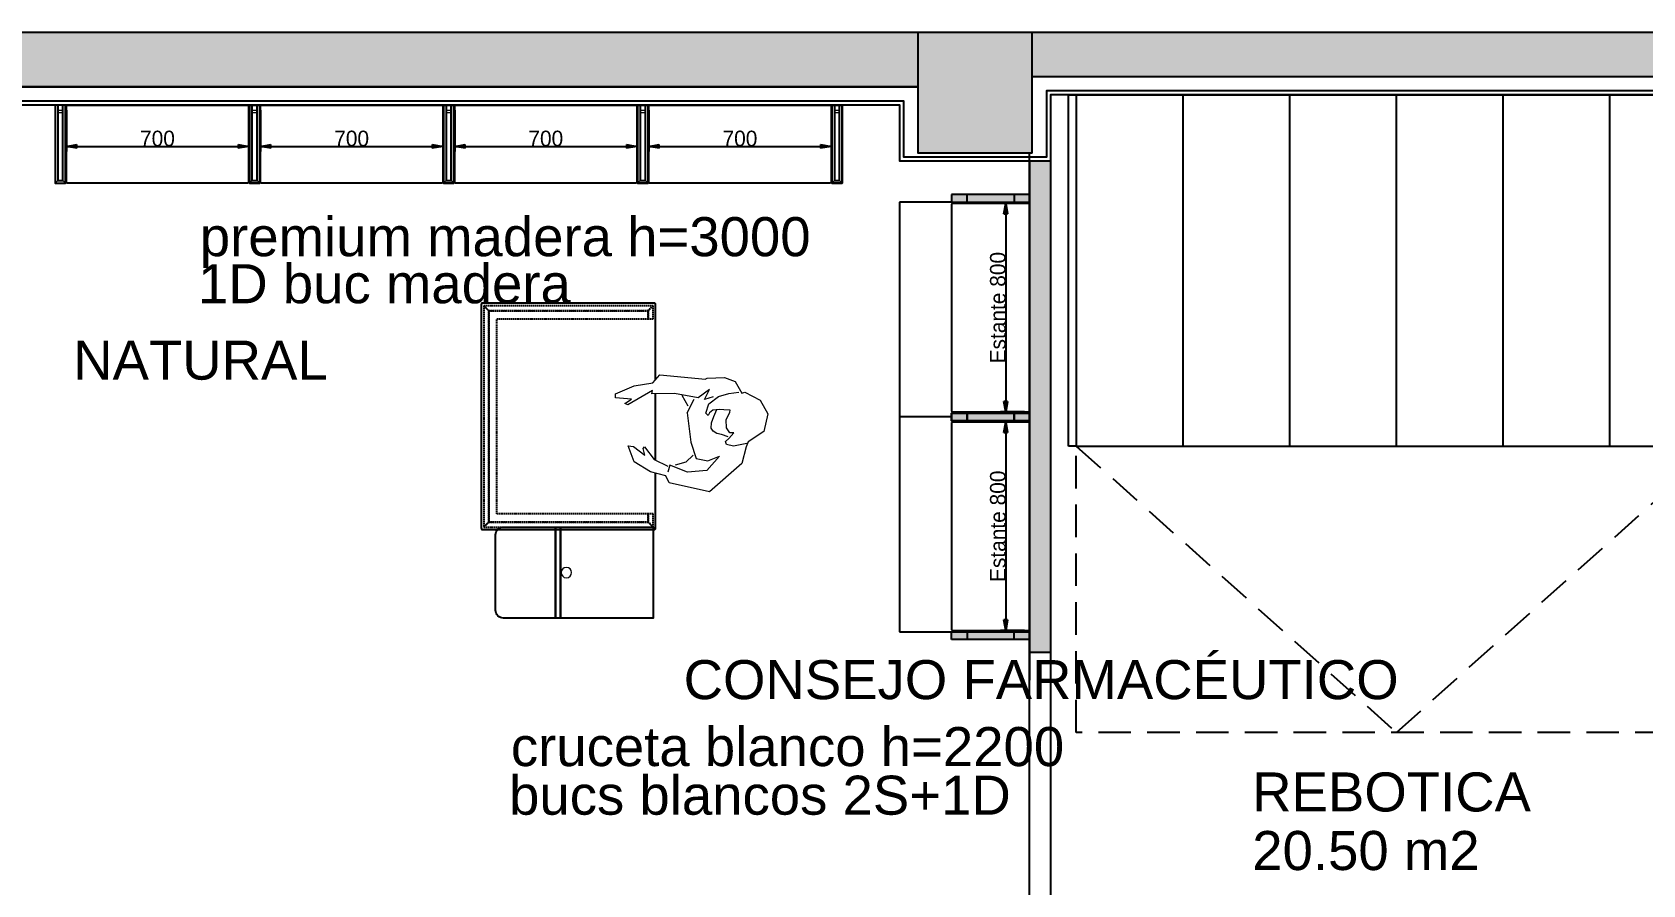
# Model space of a CAD drawing. Header units: millimetres. Extents: x 750 to 30081, y 716 to 7419.
# Drawn here: x 18404 to 24592, y 4143 to 7419 of the extents above; entities that cross this region are included whole.
import ezdxf

# ---------------------------------------------------------------- set-up
doc = ezdxf.new("R2010")
doc.units = ezdxf.units.MM
doc.set_wipeout_variables(frame=1)
for name, pattern in [('CONTINUA', [0]), ('Discontinua JB', [0.75, 0.5, -0.25]), ('HIDDEN', [0.375, 0.25, -0.125])]:
    doc.linetypes.add(name, pattern=pattern)
doc.layers.add('7- Kubic Expo Metálica', color=7, linetype='Continuous', true_color=0x9da3a6)
for name, color, linetype in [('AREA', 1, 'Continuous'), ('Cotas bloques dinámicos PM espacio', 7, 'Continuous'), ('Linea Capa Color 0000 JB', 7, 'Continuous'), ('Linea Capa Color 0140 Blau Vidre JB', 140, 'Continuous'), ('MUEBLES', 7, 'Continuous'), ('MURO', 2, 'Continuous'), ('RELLENO', 164, 'CONTINUA')]:
    doc.layers.add(name, color=color, linetype=linetype)
doc.layers.add('AREA PERIMETRO', color=3, linetype='Continuous', plot=False)
doc.layers.add('CONCEP 2D', color=255, linetype='Continuous', lineweight=15)
doc.styles.add('Jordi Ava', font='')
doc.styles.add('STYLE1', font='Arial.ttf', dxfattribs={"width": 0.75})
doc.styles.get('Jordi Ava').set_extended_font_data('AvantGarde Md BT')
doc.dimstyles.new('Jordi Ava 2015', dxfattribs={"dimtxt": 60, "dimasz": 40, "dimexe": 20, "dimexo": 20, "dimgap": 0.09, "dimtad": 1, "dimdec": 0, "dimzin": 0, "dimdsep": 46, "dimtxsty": 'Jordi Ava', "dimblk": 'CLOSED', "dimcen": 1.5, "dimclrd": 7, "dimclre": 7, "dimclrt": 256, "dimadec": 0, "dimazin": 0, "dimtfac": 0.05, "dimtdec": 0, "dimtofl": 0, "dimtmove": 0, "dimatfit": 3, "dimldrblk": 'CLOSED', "dimfxl": 90, "dimtolj": 1, "dimtzin": 0, "dimlwd": -1, "dimlwe": -1, "dimarcsym": 0})

# ---------------------------------------------------------------- blocks, each defined once
blk = doc.blocks.new('A$C8a94496d')
at = {"layer": 'MUEBLES', "ltscale": 0.5}
for p, q in [((1.1, 2.49), (1.1, 0.03)), ((2.45, 2.49), (2.45, 0.03)), ((1.1, 2.08), (2.45, 2.08)), ((1.1, 1.67), (2.45, 1.67)), ((1.1, 1.26), (2.45, 1.26)), ((1.1, 0.85), (2.45, 0.85)), ((1.1, 0.44), (2.45, 0.44))]:
    blk.add_line(p, q, dxfattribs=at)
at = {"layer": 'MUEBLES', "color": 5, "linetype": 'HIDDEN', "ltscale": 0.5}
for points in [[(1.1, 0.03), (0, 0.03), (0, 2.49), (1.1, 2.49), (1.1, 2.49)], [(1.1, 2.49), (0, 1.26), (1.1, 0.03)]]:
    blk.add_lwpolyline(points, dxfattribs=at)
at = {"layer": 'MUEBLES', "ltscale": 0.5}
for points in [[(1.1, 2.52), (2.45, 2.52), (2.45, 2.49), (1.1, 2.49)], [(1.1, 0.03), (2.45, 0.03), (2.45, 0), (1.1, 0)]]:
    blk.add_lwpolyline(points, close=True, dxfattribs=at)
blk = doc.blocks.new('Planta Expo Kubic JB')
at = {"layer": '7- Kubic Expo Metálica', "color": 7}
blk.add_lwpolyline([(348, 577, 0.414214), (318, 607), (28, 607, 0.414214), (-2, 577), (-2, 377), (348, 377)], format="xyb", close=True, dxfattribs=at)
for points in [[(-2, 357), (348, 357), (348, 377), (-2, 377)], [(348, 357), (-2, 357), (-2, 2), (348, 2)]]:
    blk.add_lwpolyline(points, close=True, dxfattribs=at)
at = {"layer": '7- Kubic Expo Metálica', "color": 7, "lineweight": 13, "ltscale": 10}
blk.add_circle((173, 335), 20, dxfattribs=at)
blk = doc.blocks.new('NM98')
blk.add_wipeout([(80360.4, 32189.4), (80423.7, 32204.8), (80470.9, 32261.6), (80493.8, 32318.7), (80521.4, 32327.9), (80577.1, 32476.3), (80485, 32614.1), (80423.2, 32638.3), (80405.8, 32648.3), (80373.8, 32713.4), (80309.4, 32737.8), (80253.3, 32715.8), (80215.1, 32661), (80217.2, 32649.4), (80169.1, 32629.9), (80148.4, 32591.5), (80142.4, 32524.4), (80144.9, 32517.4), (80106.2, 32346.3), (80132.9, 32315.1), (80135.1, 32243.3), (80155.5, 32167.5), (80171.3, 32166.3), (80184, 32226.2), (80197.7, 32198.6), (80203.8, 32208.7), (80161.6, 32310.1), (80174.6, 32306.4), (80184.1, 32393), (80192.7, 32419.6), (80248.5, 32442.2), (80264.8, 32431.2), (80377.8, 32429.8), (80424.3, 32439.4), (80451.2, 32401.4), (80458.9, 32345.8), (80455.3, 32339.3), (80461, 32336.8), (80424.9, 32282.2), (80372.7, 32251), (80377.5, 32245.3), (80404.2, 32248.1), (80365.9, 32209.3)]).dxf.layer = 'CONCEP 2D'
at = {"layer": 'CONCEP 2D'}
for p, q in [((80253.3, 32715.8), (80309.4, 32737.8)), ((80309.4, 32737.8), (80373.8, 32713.4)), ((80215.1, 32661), (80253.3, 32715.8)), ((80373.8, 32713.4), (80405.8, 32648.3)), ((80148.4, 32591.5), (80169.1, 32629.9)), ((80169.1, 32629.9), (80217.2, 32649.4)), ((80212.3, 32599.1), (80212.3, 32638.7)), ((80217.2, 32649.4), (80215.1, 32661)), ((80405.8, 32648.3), (80423.2, 32638.3)), ((80410.8, 32642.9), (80414.9, 32590.4)), ((80423.2, 32638.3), (80485, 32614.1)), ((80485, 32614.1), (80577.1, 32476.3)), ((80142.4, 32524.4), (80148.4, 32591.5)), ((80218.2, 32559.3), (80212.3, 32599.1)), ((80240.8, 32518.3), (80218.2, 32559.3)), ((80268.2, 32554.6), (80267.2, 32530.1)), ((80270.8, 32572.4), (80268.2, 32554.6)), ((80275.6, 32596.4), (80270.8, 32572.4)), ((80283, 32594), (80275.6, 32596.4)), ((80310.2, 32575.7), (80283, 32594)), ((80341.1, 32573.8), (80310.2, 32575.7)), ((80362, 32583.8), (80341.1, 32573.8)), ((80363.7, 32551.1), (80358.6, 32533.7)), ((80364.2, 32599), (80362, 32583.8)), ((80376.3, 32575.2), (80363.7, 32551.1)), ((80383, 32576.8), (80364.2, 32599)), ((80392.6, 32562.5), (80383, 32576.8)), ((80404.6, 32564.6), (80392.6, 32562.5)), ((80414.9, 32590.4), (80404.6, 32564.6)), ((80106.2, 32346.3), (80139.1, 32492.1)), ((80139.1, 32492.1), (80144.9, 32517.4)), ((80144.9, 32517.4), (80142.4, 32524.4)), ((80222.1, 32503.9), (80186.9, 32527.9)), ((80186.9, 32527.9), (80212.3, 32480.8)), ((80217, 32538.8), (80222.1, 32503.9)), ((80274.8, 32501.7), (80240.8, 32518.3)), ((80291.9, 32530.4), (80266.9, 32545.7)), ((80267.2, 32530.1), (80275.5, 32515.9)), ((80285, 32509.3), (80274.8, 32501.7)), ((80275.5, 32515.9), (80285, 32509.3)), ((80315, 32519.2), (80291.9, 32530.4)), ((80335.1, 32515), (80315, 32519.2)), ((80347.7, 32521), (80335.1, 32515)), ((80358.6, 32533.7), (80347.7, 32521)), ((80457.7, 32486.1), (80445.7, 32533.1)), ((80445.7, 32533.1), (80494.2, 32477)), ((80212.3, 32480.8), (80184.1, 32393)), ((80239.7, 32438.6), (80196, 32421)), ((80264.8, 32431.2), (80216, 32464.3)), ((80264.8, 32431.2), (80377.8, 32429.8)), ((80377.8, 32429.8), (80442.4, 32443.1)), ((80428.7, 32433.2), (80451.2, 32401.4)), ((80442.4, 32443.1), (80457.7, 32486.1)), ((80494.2, 32477), (80490.8, 32402.1)), ((80577.1, 32476.3), (80521.4, 32327.9)), ((80184.1, 32393), (80174.6, 32306.4)), ((80451.2, 32401.4), (80457.2, 32358.5)), ((80490.8, 32402.1), (80455.3, 32339.3)), ((80132.9, 32315.1), (80106.2, 32346.3)), ((80135.1, 32243.3), (80132.9, 32315.1)), ((80174.6, 32306.4), (80161.6, 32310.1)), ((80161.6, 32310.1), (80203.8, 32208.7)), ((80424.9, 32282.2), (80457, 32330.7)), ((80455.3, 32339.3), (80480.1, 32328.2)), ((80493.8, 32318.7), (80470.9, 32261.6)), ((80521.4, 32327.9), (80493.8, 32318.7)), ((80155.5, 32167.5), (80135.1, 32243.3)), ((80365.9, 32209.3), (80404.2, 32248.1)), ((80372.7, 32251), (80424.9, 32282.2)), ((80377.5, 32245.3), (80372.7, 32251)), ((80404.2, 32248.1), (80377.5, 32245.3)), ((80470.9, 32261.6), (80423.7, 32204.8)), ((80184, 32226.2), (80171.3, 32166.3)), ((80197.7, 32198.6), (80184, 32226.2)), ((80203.8, 32208.7), (80197.7, 32198.6)), ((80360.4, 32189.4), (80365.9, 32209.3)), ((80423.7, 32204.8), (80360.4, 32189.4)), ((80171.3, 32166.3), (80155.5, 32167.5))]:
    blk.add_line(p, q, dxfattribs=at)
blk = doc.blocks.new('_Closed')
at = {"color": 0, "linetype": 'ByBlock', "lineweight": -2}
for p, q in [((-1, 0.17), (0, 0)), ((-1, 0.17), (-1, -0.17)), ((0, 0), (-1, -0.17)), ((0, 0), (-1, 0))]:
    blk.add_line(p, q, dxfattribs=at)
blk = doc.blocks.new('*D84')
at = {"layer": 'Cotas bloques dinámicos PM espacio', "color": 7, "transparency": 16777216}
for p, q in [((18535.3, 7118.8), (18535.3, 6960)), ((19235.3, 7118.8), (19235.3, 6960)), ((18575.3, 6980), (19195.3, 6980))]:
    blk.add_line(p, q, dxfattribs=at)
at = {"layer": 'Defpoints', "color": 0, "transparency": 16777216}
for p in [(18535.3, 7138.8), (19235.3, 7138.8), (19235.3, 6980)]:
    blk.add_point(p, dxfattribs=at)
at = {"layer": 'Cotas bloques dinámicos PM espacio', "color": 7, "transparency": 16777216, "xscale": 40, "yscale": 40, "zscale": 40, "rotation": 180}
blk.add_blockref('_Closed', (18535.3, 6980), dxfattribs=at)
at = {"layer": 'Cotas bloques dinámicos PM espacio', "color": 7, "transparency": 16777216, "xscale": 40, "yscale": 40, "zscale": 40}
blk.add_blockref('_Closed', (19235.3, 6980), dxfattribs=at)
at = {"layer": 'Cotas bloques dinámicos PM espacio', "transparency": 16777216, "insert": (18885.3, 7010.1), "char_height": 60, "attachment_point": 5, "style": 'Jordi Ava'}
blk.add_mtext('\\A1;700', dxfattribs=at)
blk = doc.blocks.new('*D85')
at = {"layer": 'Cotas bloques dinámicos PM espacio', "color": 7, "transparency": 16777216}
for p, q in [((19281.3, 7118.8), (19281.3, 6960)), ((19981.3, 7118.8), (19981.3, 6960)), ((19321.3, 6980), (19941.3, 6980))]:
    blk.add_line(p, q, dxfattribs=at)
at = {"layer": 'Defpoints', "color": 0, "transparency": 16777216}
for p in [(19281.3, 7138.8), (19981.3, 7138.8), (19981.3, 6980)]:
    blk.add_point(p, dxfattribs=at)
at = {"layer": 'Cotas bloques dinámicos PM espacio', "color": 7, "transparency": 16777216, "xscale": 40, "yscale": 40, "zscale": 40, "rotation": 180}
blk.add_blockref('_Closed', (19281.3, 6980), dxfattribs=at)
at = {"layer": 'Cotas bloques dinámicos PM espacio', "color": 7, "transparency": 16777216, "xscale": 40, "yscale": 40, "zscale": 40}
blk.add_blockref('_Closed', (19981.3, 6980), dxfattribs=at)
at = {"layer": 'Cotas bloques dinámicos PM espacio', "transparency": 16777216, "insert": (19631.3, 7010.1), "char_height": 60, "attachment_point": 5, "style": 'Jordi Ava'}
blk.add_mtext('\\A1;700', dxfattribs=at)
blk = doc.blocks.new('*D86')
at = {"layer": 'Cotas bloques dinámicos PM espacio', "color": 7, "transparency": 16777216}
for p, q in [((20027.3, 7118.8), (20027.3, 6960)), ((20727.3, 7118.8), (20727.3, 6960)), ((20067.3, 6980), (20687.3, 6980))]:
    blk.add_line(p, q, dxfattribs=at)
at = {"layer": 'Defpoints', "color": 0, "transparency": 16777216}
for p in [(20027.3, 7138.8), (20727.3, 7138.8), (20727.3, 6980)]:
    blk.add_point(p, dxfattribs=at)
at = {"layer": 'Cotas bloques dinámicos PM espacio', "color": 7, "transparency": 16777216, "xscale": 40, "yscale": 40, "zscale": 40, "rotation": 180}
blk.add_blockref('_Closed', (20027.3, 6980), dxfattribs=at)
at = {"layer": 'Cotas bloques dinámicos PM espacio', "color": 7, "transparency": 16777216, "xscale": 40, "yscale": 40, "zscale": 40}
blk.add_blockref('_Closed', (20727.3, 6980), dxfattribs=at)
at = {"layer": 'Cotas bloques dinámicos PM espacio', "transparency": 16777216, "insert": (20377.3, 7010.1), "char_height": 60, "attachment_point": 5, "style": 'Jordi Ava'}
blk.add_mtext('\\A1;700', dxfattribs=at)
blk = doc.blocks.new('*D87')
at = {"layer": 'Cotas bloques dinámicos PM espacio', "color": 7, "transparency": 16777216}
for p, q in [((20773.3, 7118.8), (20773.3, 6960)), ((21473.3, 7118.8), (21473.3, 6960)), ((20813.3, 6980), (21433.3, 6980))]:
    blk.add_line(p, q, dxfattribs=at)
at = {"layer": 'Defpoints', "color": 0, "transparency": 16777216}
for p in [(20773.3, 7138.8), (21473.3, 7138.8), (21473.3, 6980)]:
    blk.add_point(p, dxfattribs=at)
at = {"layer": 'Cotas bloques dinámicos PM espacio', "color": 7, "transparency": 16777216, "xscale": 40, "yscale": 40, "zscale": 40, "rotation": 180}
blk.add_blockref('_Closed', (20773.3, 6980), dxfattribs=at)
at = {"layer": 'Cotas bloques dinámicos PM espacio', "color": 7, "transparency": 16777216, "xscale": 40, "yscale": 40, "zscale": 40}
blk.add_blockref('_Closed', (21473.3, 6980), dxfattribs=at)
at = {"layer": 'Cotas bloques dinámicos PM espacio', "transparency": 16777216, "insert": (21123.3, 7010.1), "char_height": 60, "attachment_point": 5, "style": 'Jordi Ava'}
blk.add_mtext('\\A1;700', dxfattribs=at)
blk = doc.blocks.new('*D79')
at = {"layer": 'Cotas bloques dinámicos PM espacio', "color": 7, "ltscale": 10, "transparency": 16777216}
for p, q in [((22215.6, 6760.6), (22124.5, 6760.6)), ((22144.5, 6720.6), (22144.5, 6000.6)), ((22216.3, 5960.6), (22124.5, 5960.6))]:
    blk.add_line(p, q, dxfattribs=at)
at = {"layer": 'Defpoints', "color": 0, "ltscale": 10, "transparency": 16777216}
for p in [(22235.6, 6760.6), (22144.5, 5960.6), (22236.3, 5960.6)]:
    blk.add_point(p, dxfattribs=at)
at = {"layer": 'Cotas bloques dinámicos PM espacio', "color": 7, "ltscale": 10, "transparency": 16777216, "xscale": 40, "yscale": 40, "zscale": 40}
for p, rotation in [((22144.5, 6760.6), 90), ((22144.5, 5960.6), 270)]:
    blk.add_blockref('_Closed', p, dxfattribs=dict(at, rotation=rotation))
at = {"layer": 'Cotas bloques dinámicos PM espacio', "color": 140, "ltscale": 10, "transparency": 16777216, "insert": (22114.4, 6360.6), "char_height": 60, "attachment_point": 5, "rotation": 90, "style": 'Jordi Ava'}
blk.add_mtext('\\A1;Estante 800', dxfattribs=at)
blk = doc.blocks.new('*D80')
at = {"layer": 'Cotas bloques dinámicos PM espacio', "color": 7, "ltscale": 10, "transparency": 16777216}
for p, q in [((22215.6, 5920.6), (22124.5, 5920.6)), ((22144.5, 5880.6), (22144.5, 5160.6)), ((22216.3, 5120.6), (22124.5, 5120.6))]:
    blk.add_line(p, q, dxfattribs=at)
at = {"layer": 'Defpoints', "color": 0, "ltscale": 10, "transparency": 16777216}
for p in [(22235.6, 5920.6), (22144.5, 5120.6), (22236.3, 5120.6)]:
    blk.add_point(p, dxfattribs=at)
at = {"layer": 'Cotas bloques dinámicos PM espacio', "color": 7, "ltscale": 10, "transparency": 16777216, "xscale": 40, "yscale": 40, "zscale": 40}
for p, rotation in [((22144.5, 5920.6), 90), ((22144.5, 5120.6), 270)]:
    blk.add_blockref('_Closed', p, dxfattribs=dict(at, rotation=rotation))
at = {"layer": 'Cotas bloques dinámicos PM espacio', "color": 140, "ltscale": 10, "transparency": 16777216, "insert": (22114.4, 5520.6), "char_height": 60, "attachment_point": 5, "rotation": 90, "style": 'Jordi Ava'}
blk.add_mtext('\\A1;Estante 800', dxfattribs=at)

msp = doc.modelspace()

# ---------------------------------------------------------------- hatches: boundary and pattern name
at = {"layer": 'Linea Capa Color 0000 JB', "ltscale": 10}
h = msp.add_hatch(color=256, dxfattribs=at)
h.set_gradient(color1=(214, 214, 214), color2=(214, 214, 214), tint=1)
h.paths.add_polyline_path([(21936.3, 6795.5), (21936.3, 6765.5), (22236.3, 6765.5), (22236.3, 6795.5)])
h.paths.add_polyline_path([(21936.3, 5925.6), (21936.3, 5955.6), (22236.3, 5955.6), (22236.3, 5925.6)])
h = msp.add_hatch(color=256, dxfattribs=at)
h.set_gradient(color1=(214, 214, 214), color2=(214, 214, 214), tint=1)
h.paths.add_polyline_path([(21936.3, 5955.6), (21936.3, 5925.6), (22236.3, 5925.6), (22236.3, 5955.6)])
h.paths.add_polyline_path([(21936.3, 5085.6), (21936.3, 5115.6), (22236.3, 5115.6), (22236.3, 5085.6)])
at = {"layer": 'RELLENO', "ltscale": 0.5}
h = msp.add_hatch(color=256, dxfattribs=at)
h.dxf.hatch_style = 1
h.paths.add_polyline_path([(6412.7, 7178.8), (10467.8, 7178.8), (10467.8, 6708.8), (11067.8, 6708.8), (11067.8, 7178.8), (14747.8, 7178.8), (14747.8, 7418.8), (5767.9, 7418.8), (1261.9, 6991.2), (1261.9, 6725.3), (815.6, 6725.3), (800.9, 5416.1), (1801, 5415.3), (1815.9, 6816.3), (5722.7, 7161.1), (5722.7, 6678.8), (6412.7, 6678.8)])
h.paths.add_polyline_path([(15337.8, 7008.8), (15337.8, 7418.8), (14747.8, 7418.8), (14747.8, 7008.8)])
h.paths.add_polyline_path([(15337.8, 7418.8), (15337.8, 7188.8), (17837.8, 7188.8), (17837.8, 7418.8)])
h.paths.add_polyline_path([(18262.8, 7418.8), (17837.8, 7418.8), (17837.8, 7018.8), (18262.8, 7018.8)])
h.paths.add_polyline_path([(18262.8, 7418.8), (18262.8, 7208.8), (21807.8, 7208.8), (21807.8, 7418.8)])
h.paths.add_polyline_path([(21807.8, 7418.8), (21807.8, 6953.8), (22246.3, 6953.8), (22246.3, 7418.8)])
h.paths.add_polyline_path([(25772.8, 7248.8), (25772.8, 7418.8), (22246.3, 7418.8), (22246.3, 7248.8)])
h.paths.add_polyline_path([(26372.8, 7418.8), (25772.8, 7418.8), (25772.8, 6953.8), (26372.8, 6953.8)])
h.paths.add_polyline_path([(26372.8, 7418.8), (26372.8, 7228.8), (28334.2, 7228.8), (28422, 5958.8), (28722.7, 5958.8), (28621.7, 7418.8)])
h.paths.add_polyline_path([(28787.1, 5028.8), (28486.3, 5028.8), (28519.2, 4553.7), (28818.8, 4570.2)])
h = msp.add_hatch(color=256, dxfattribs=at)
h.dxf.hatch_style = 1
h.paths.add_polyline_path([(22316.3, 6923.8), (22236.3, 6923.8), (22236.3, 5037.2), (22316.3, 5037.2)])
h.paths.add_polyline_path([(22236.3, 1438.8), (22316.3, 1438.8), (22316.3, 4088.7), (22236.3, 4088.7)])

# ---------------------------------------------------------------- linework, layer by layer
at = {"linetype": 'Discontinua JB', "ltscale": 10}
msp.add_lwpolyline([(20158.3, 5536.8), (20139.3, 5517.8), (20789.3, 5517.8), (20770.3, 5536.8)], close=True, dxfattribs=at)
at = {"layer": 'AREA PERIMETRO', "ltscale": 0.5}
for p, q in [((21936.3, 6765.5), (21736.3, 6765.5)), ((21736.3, 6765.5), (21736.3, 5115.6)), ((21936.3, 5940.6), (21736.3, 5940.6)), ((21736.3, 5115.6), (21936.3, 5115.6))]:
    msp.add_line(p, q, dxfattribs=at)
msp.add_lwpolyline([(22316.3, 7178.8), (22316.3, 1208.8), (25757.8, 1208.8), (25757.8, 4928.8), (25670.2, 4928.8), (25670.2, 7178.8)], close=True, dxfattribs=at)
at = {"layer": 'Cotas bloques dinámicos PM espacio', "lineweight": 13, "ltscale": 10}
for p, q in [((18502.3, 6848.8), (18492.3, 6838.8)), ((18522.3, 6848.8), (18532.3, 6838.8)), ((19248.3, 6848.8), (19238.3, 6838.8)), ((19248.3, 6848.8), (19238.3, 6838.8)), ((19268.3, 6848.8), (19278.3, 6838.8)), ((19268.3, 6848.8), (19278.3, 6838.8)), ((19994.3, 6848.8), (19984.3, 6838.8)), ((19994.3, 6848.8), (19984.3, 6838.8)), ((20014.3, 6848.8), (20024.3, 6838.8)), ((20014.3, 6848.8), (20024.3, 6838.8)), ((20740.3, 6848.8), (20730.3, 6838.8)), ((20740.3, 6848.8), (20730.3, 6838.8)), ((20760.3, 6848.8), (20770.3, 6838.8)), ((20760.3, 6848.8), (20770.3, 6838.8)), ((21486.3, 6848.8), (21476.3, 6838.8)), ((21506.3, 6848.8), (21516.3, 6838.8))]:
    msp.add_line(p, q, dxfattribs=at)
for points in [[(18502.3, 7118.8), (18522.3, 7118.8), (18522.3, 7138.8), (18502.3, 7138.8)], [(18502.3, 7118.8), (18522.3, 7118.8), (18522.3, 7108.8), (18502.3, 7108.8)], [(19248.3, 7118.8), (19268.3, 7118.8), (19268.3, 7138.8), (19248.3, 7138.8)], [(19248.3, 7118.8), (19268.3, 7118.8), (19268.3, 7138.8), (19248.3, 7138.8)], [(19248.3, 7118.8), (19268.3, 7118.8), (19268.3, 7108.8), (19248.3, 7108.8)], [(19248.3, 7118.8), (19268.3, 7118.8), (19268.3, 7108.8), (19248.3, 7108.8)], [(19994.3, 7118.8), (20014.3, 7118.8), (20014.3, 7138.8), (19994.3, 7138.8)], [(19994.3, 7118.8), (20014.3, 7118.8), (20014.3, 7138.8), (19994.3, 7138.8)], [(19994.3, 7118.8), (20014.3, 7118.8), (20014.3, 7108.8), (19994.3, 7108.8)], [(19994.3, 7118.8), (20014.3, 7118.8), (20014.3, 7108.8), (19994.3, 7108.8)], [(20740.3, 7118.8), (20760.3, 7118.8), (20760.3, 7138.8), (20740.3, 7138.8)], [(20740.3, 7118.8), (20760.3, 7118.8), (20760.3, 7138.8), (20740.3, 7138.8)], [(20740.3, 7118.8), (20760.3, 7118.8), (20760.3, 7108.8), (20740.3, 7108.8)], [(20740.3, 7118.8), (20760.3, 7118.8), (20760.3, 7108.8), (20740.3, 7108.8)], [(21486.3, 7118.8), (21506.3, 7118.8), (21506.3, 7138.8), (21486.3, 7138.8)], [(21486.3, 7118.8), (21506.3, 7118.8), (21506.3, 7108.8), (21486.3, 7108.8)]]:
    msp.add_lwpolyline(points, close=True, dxfattribs=at)
at = {"layer": 'Linea Capa Color 0000 JB'}
for points in [[(18492.3, 7138.8), (18492.3, 6838.8), (18532.3, 6838.8), (18532.3, 7138.8), (18492.3, 7138.8)], [(18492.3, 7138.8), (18492.3, 6838.8), (18532.3, 6838.8), (18532.3, 7138.8), (18492.3, 7138.8)], [(19278.3, 7138.8), (19278.3, 6838.8), (19238.3, 6838.8), (19238.3, 7138.8), (19278.3, 7138.8)], [(19238.3, 7138.8), (19238.3, 6838.8), (19278.3, 6838.8), (19278.3, 7138.8), (19238.3, 7138.8)], [(19238.3, 7138.8), (19238.3, 6838.8), (19278.3, 6838.8), (19278.3, 7138.8), (19238.3, 7138.8)], [(19238.3, 7138.8), (19238.3, 6838.8), (19278.3, 6838.8), (19278.3, 7138.8), (19238.3, 7138.8)], [(20024.3, 7138.8), (20024.3, 6838.8), (19984.3, 6838.8), (19984.3, 7138.8), (20024.3, 7138.8)], [(19984.3, 7138.8), (19984.3, 6838.8), (20024.3, 6838.8), (20024.3, 7138.8), (19984.3, 7138.8)], [(19984.3, 7138.8), (19984.3, 6838.8), (20024.3, 6838.8), (20024.3, 7138.8), (19984.3, 7138.8)], [(19984.3, 7138.8), (19984.3, 6838.8), (20024.3, 6838.8), (20024.3, 7138.8), (19984.3, 7138.8)], [(20770.3, 7138.8), (20770.3, 6838.8), (20730.3, 6838.8), (20730.3, 7138.8), (20770.3, 7138.8)], [(20730.3, 7138.8), (20730.3, 6838.8), (20770.3, 6838.8), (20770.3, 7138.8), (20730.3, 7138.8)], [(20730.3, 7138.8), (20730.3, 6838.8), (20770.3, 6838.8), (20770.3, 7138.8), (20730.3, 7138.8)], [(20730.3, 7138.8), (20730.3, 6838.8), (20770.3, 6838.8), (20770.3, 7138.8), (20730.3, 7138.8)], [(21516.3, 7138.8), (21516.3, 6838.8), (21476.3, 6838.8), (21476.3, 7138.8), (21516.3, 7138.8)], [(21476.3, 7138.8), (21476.3, 6838.8), (21516.3, 6838.8), (21516.3, 7138.8), (21476.3, 7138.8)]]:
    msp.add_lwpolyline(points, dxfattribs=at)
for points in [[(18502.3, 7138.8), (18502.3, 6848.8), (18522.3, 6848.8), (18522.3, 7138.8)], [(19248.3, 7138.8), (19248.3, 6848.8), (19268.3, 6848.8), (19268.3, 7138.8)], [(19248.3, 7138.8), (19248.3, 6848.8), (19268.3, 6848.8), (19268.3, 7138.8)], [(19994.3, 7138.8), (19994.3, 6848.8), (20014.3, 6848.8), (20014.3, 7138.8)], [(19994.3, 7138.8), (19994.3, 6848.8), (20014.3, 6848.8), (20014.3, 7138.8)], [(20740.3, 7138.8), (20740.3, 6848.8), (20760.3, 6848.8), (20760.3, 7138.8)], [(20740.3, 7138.8), (20740.3, 6848.8), (20760.3, 6848.8), (20760.3, 7138.8)], [(21486.3, 7138.8), (21486.3, 6848.8), (21506.3, 6848.8), (21506.3, 7138.8)]]:
    msp.add_lwpolyline(points, close=True, dxfattribs=at)
at = {"layer": 'Linea Capa Color 0000 JB', "linetype": 'Discontinua JB', "ltscale": 3}
for points in [[(21936.3, 6795.5), (21936.3, 6765.5), (21996.3, 6765.5), (21996.3, 6795.5)], [(22176.3, 6795.5), (22176.3, 6765.5), (22236.3, 6765.5), (22236.3, 6795.5)], [(21936.3, 5925.6), (21936.3, 5955.6), (21996.3, 5955.6), (21996.3, 5925.6)], [(21936.3, 5955.6), (21936.3, 5925.6), (21996.3, 5925.6), (21996.3, 5955.6)], [(22176.3, 5925.6), (22176.3, 5955.6), (22236.3, 5955.6), (22236.3, 5925.6)], [(22176.3, 5955.6), (22176.3, 5925.6), (22236.3, 5925.6), (22236.3, 5955.6)], [(21936.3, 5085.6), (21936.3, 5115.6), (21996.3, 5115.6), (21996.3, 5085.6)], [(22176.3, 5085.6), (22176.3, 5115.6), (22236.3, 5115.6), (22236.3, 5085.6)]]:
    msp.add_lwpolyline(points, close=True, dxfattribs=at)
at = {"layer": 'Linea Capa Color 0000 JB', "ltscale": 10}
for points in [[(21936.3, 6795.5), (21936.3, 6765.5), (22236.3, 6765.5), (22236.3, 6795.5)], [(21936.3, 5925.6), (21936.3, 5955.6), (22236.3, 5955.6), (22236.3, 5925.6)], [(21936.3, 5955.6), (21936.3, 5925.6), (22236.3, 5925.6), (22236.3, 5955.6)], [(21936.3, 5085.6), (21936.3, 5115.6), (22236.3, 5115.6), (22236.3, 5085.6)]]:
    msp.add_lwpolyline(points, close=True, dxfattribs=at)
at = {"layer": 'Linea Capa Color 0000 JB', "linetype": 'Discontinua JB', "ltscale": 10}
for points in [[(20139.3, 6367.8), (20158.3, 6348.8), (20770.3, 6348.8), (20789.3, 6367.8)], [(20139.3, 6367.8), (20139.3, 5517.8), (20158.3, 5536.8), (20158.3, 6348.8)], [(20158.3, 6348.8), (20158.3, 5536.8), (20770.3, 5536.8), (20770.3, 5567.8), (20189.3, 5567.8), (20189.3, 6317.8), (20770.3, 6317.8), (20770.3, 6348.8)], [(20770.3, 6348.8), (20770.3, 6317.8), (20789.3, 6317.8), (20789.3, 6367.8)], [(20770.3, 5567.8), (20770.3, 5536.8), (20789.3, 5517.8), (20789.3, 5567.8)]]:
    msp.add_lwpolyline(points, close=True, dxfattribs=at)
at = {"layer": 'Linea Capa Color 0140 Blau Vidre JB', "color": 0}
for points in [[(18535.3, 7138.8), (19235.3, 7138.8), (19235.3, 6843.8, -0.414214), (19230.3, 6838.8), (18540.3, 6838.8, -0.414214), (18535.3, 6843.8), (18535.3, 7138.8)], [(19281.3, 7138.8), (19981.3, 7138.8), (19981.3, 6843.8, -0.414214), (19976.3, 6838.8), (19286.3, 6838.8, -0.414214), (19281.3, 6843.8), (19281.3, 7138.8)], [(20027.3, 7138.8), (20727.3, 7138.8), (20727.3, 6843.8, -0.414214), (20722.3, 6838.8), (20032.3, 6838.8, -0.414214), (20027.3, 6843.8), (20027.3, 7138.8)], [(20773.3, 7138.8), (21473.3, 7138.8), (21473.3, 6843.8, -0.414214), (21468.3, 6838.8), (20778.3, 6838.8, -0.414214), (20773.3, 6843.8), (20773.3, 7138.8)]]:
    msp.add_lwpolyline(points, format="xyb", dxfattribs=at)
at = {"layer": 'Linea Capa Color 0140 Blau Vidre JB', "ltscale": 10}
for points in [[(21936.3, 6755.6), (21936.3, 5965.6, 0.414214), (21941.3, 5960.6), (22236.3, 5960.6), (22236.3, 6760.6), (21941.3, 6760.6, 0.414214)], [(21936.3, 5915.6), (21936.3, 5125.6, 0.414214), (21941.3, 5120.6), (22236.3, 5120.6), (22236.3, 5920.6), (21941.3, 5920.6, 0.414214)]]:
    msp.add_lwpolyline(points, format="xyb", close=True, dxfattribs=at)
at = {"layer": 'Linea Capa Color 0140 Blau Vidre JB'}
msp.add_lwpolyline([(20134.3, 6377.8, 0.414214), (20129.3, 6372.8), (20129.3, 5512.8, 0.414214), (20134.3, 5507.8), (20134.3, 5507.8), (20794.3, 5507.8, 0.414214), (20799.3, 5512.8), (20799.3, 6362.8), (20799.3, 6372.8, 0.414214), (20794.3, 6377.8)], format="xyb", close=True, dxfattribs=at)
at = {"layer": 'MURO', "ltscale": 0.5}
for p, q in [((5767.9, 7418.8), (28621.7, 7418.8)), ((21807.8, 6953.8), (21807.8, 7418.8)), ((22246.3, 6953.8), (22246.3, 7418.8)), ((22246.3, 6953.8), (21807.8, 6953.8)), ((22236.3, 6923.8), (22236.3, 4928.8)), ((22316.3, 6923.8), (22316.3, 4928.8)), ((22236.3, 5100.3), (22236.3, 4928.8)), ((22236.3, 5037.2), (22316.3, 5037.2))]:
    msp.add_line(p, q, dxfattribs=at)
for points in [[(22246.3, 7248.8), (25772.8, 7248.8)], [(28722.7, 5958.8), (28351.8, 5958.8), (28268.8, 7158.8), (26870.2, 7158.8), (26870.2, 6883.8), (25670.2, 6883.8), (25670.2, 7178.8), (22316.3, 7178.8), (22316.3, 6923.8), (21737.8, 6923.8), (21737.8, 7138.8), (18332.8, 7138.8), (18332.8, 6948.8), (18087.8, 6948.8)], [(18262.8, 7208.8), (21807.8, 7208.8)]]:
    msp.add_lwpolyline(points, dxfattribs=at)
at = {"layer": 'MURO', "color": 5, "ltscale": 0.5}
msp.add_lwpolyline([(28366.9, 5958.8), (28282.8, 7173.8), (26855.2, 7173.8), (26855.2, 6898.8), (25685.2, 6898.8), (25685.2, 7193.8), (22301.3, 7193.8), (22301.3, 6938.8), (21752.8, 6938.8), (21752.8, 7153.8), (18317.8, 7153.8), (18317.8, 6963.8), (18087.8, 6963.8)], dxfattribs=at)

# ---------------------------------------------------------------- block references
at = {"xscale": -1, "rotation": 90}
msp.add_blockref('Planta Expo Kubic JB', (20791.3, 5515.8), dxfattribs=at)
at = {"layer": 'MUEBLES', "ltscale": 0.5, "xscale": 1000, "yscale": 1000, "zscale": 1000, "rotation": 90.00000000000001}
msp.add_blockref('A$C8a94496d', (24905.6, 4728.8), dxfattribs=at)

# ---------------------------------------------------------------- texts
at = {"layer": 'AREA', "color": 3, "style": 'STYLE1'}
for s, p in [('premium madera h=3000', (19048, 6558.3)), ('1D buc madera', (19041, 6377.5)), ('NATURAL', (18561.5, 6084, -1000)), ('CONSEJO FARMACÉUTICO', (20906.9, 4856.4, -1000)), ('cruceta blanco h=2200', (20243.1, 4599.2)), ('bucs blancos 2S+1D', (20236.2, 4412.5)), ('REBOTICA', (23091.5, 4424.9)), ('20.50 m2', (23091.5, 4199.9))]:
    msp.add_text(s, height=150, dxfattribs=at).set_placement(p)

# ---------------------------------------------------------------- dimensions: what is measured, and where the dimension line sits
at = {"layer": 'Cotas bloques dinámicos PM espacio'}
for base, p1, p2, picture, middle in [((19235.3, 6980), (18535.3, 7138.8), (19235.3, 7138.8), '*D84', (18885.3, 7010.1)), ((19981.3, 6980), (19281.3, 7138.8), (19981.3, 7138.8), '*D85', (19631.3, 7010.1)), ((20727.3, 6980), (20027.3, 7138.8), (20727.3, 7138.8), '*D86', (20377.3, 7010.1)), ((21473.3, 6980), (20773.3, 7138.8), (21473.3, 7138.8), '*D87', (21123.3, 7010.1))]:
    dim = msp.add_linear_dim(base=base, p1=p1, p2=p2, dimstyle='Jordi Ava 2015', override={"dimclrt": 256}, dxfattribs=at)
    dim.commit()
    dim.dimension.update_dxf_attribs({"geometry": picture, "text_midpoint": middle})
at = {"layer": 'Cotas bloques dinámicos PM espacio', "ltscale": 10}
for base, p1, p2, picture, middle in [((22144.5, 5960.6), (22235.6, 6760.6), (22236.3, 5960.6), '*D79', (22114.4, 6360.6)), ((22144.5, 5120.6), (22235.6, 5920.6), (22236.3, 5120.6), '*D80', (22114.4, 5520.6))]:
    dim = msp.add_linear_dim(base=base, p1=p1, p2=p2, angle=270, text='Estante <>', dimstyle='Jordi Ava 2015', override={"dimclrt": 140}, dxfattribs=at)
    dim.commit()
    dim.dimension.update_dxf_attribs({"geometry": picture, "text_midpoint": middle})

# ---------------------------------------------------------------- next in the draw order: block references
at = {"layer": 'CONCEP 2D', "rotation": 277.5704328917841}
msp.add_blockref('NM98', (-21802.5, 81248.5), dxfattribs=at)

# ---------------------------------------------------------------- next in the draw order: linework, layer by layer
at = {"layer": 'AREA PERIMETRO', "ltscale": 0.5}
msp.add_lwpolyline([(15177.6, 3048.8), (18127.8, 3048.8), (18127.8, 1423.8), (18262.8, 1423.8), (18262.8, 1138.8), (21807.8, 1138.8), (21807.8, 1408.8), (22227.8, 1408.8), (22236.3, 1438.8), (22236.3, 6953.8), (21807.8, 6953.8), (21807.8, 7208.8), (18262.8, 7208.8), (18262.8, 7018.8), (18087.8, 7018.8), (18087.8, 5338.8), (15177.8, 5338.8), (15177.8, 7008.8), (14747.8, 7008.8)], dxfattribs=at)

doc.saveas('drawing.dxf')
